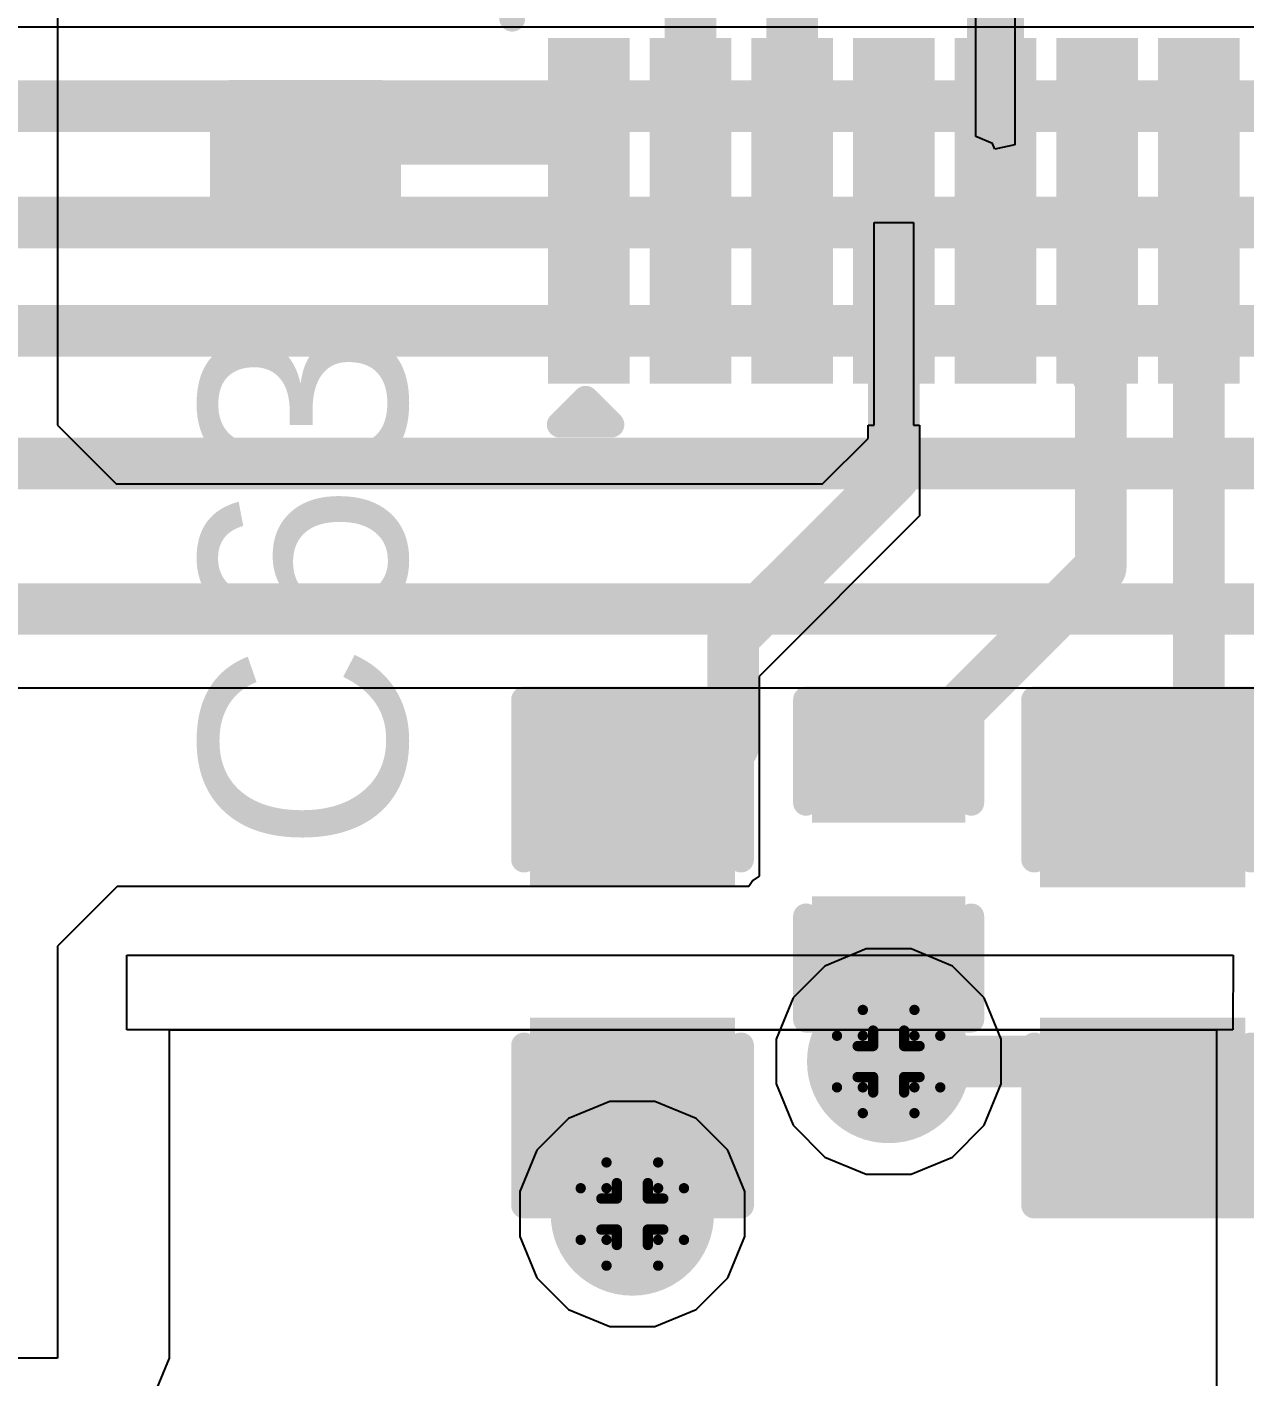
# Model space of a CAD drawing. Header units: inches. Extents: x -4 to 5258, y -4 to 5281.
# Drawn here: x 57.63 to 63.62, y 61.38 to 68.02 of the extents above; entities that cross this region are included whole.
import ezdxf

# ---------------------------------------------------------------- set-up
doc = ezdxf.new("R2010")
doc.units = ezdxf.units.IN
for name, color, linetype in [('Bottom Layer', 5, 'Continuous'), ('Bottom Solder', 6, 'Continuous'), ('Drill Drawing', 1, 'Continuous'), ('Layer 1', 16, 'Continuous'), ('Layer 2', 76, 'Continuous'), ('Top Layer', 1, 'Continuous'), ('Top Overlay', 2, 'Continuous'), ('Top Paste', 8, 'Continuous'), ('Top Solder', 216, 'Continuous'), ('Via Holes', 16, 'Continuous')]:
    doc.layers.add(name, color=color, linetype=linetype)
doc.styles.add('Arial', font='', dxfattribs={"height": 0.2})
doc.styles.get('Arial').set_extended_font_data('Arial')

# ---------------------------------------------------------------- blocks, each defined once
blk = doc.blocks.new('HTSSOP_38_EP_4_4___4')
at = {"layer": 'Top Layer'}
for points in [[(-2, 4.65), (-2, 4.35), (-3.6, 4.35), (-3.6, 4.65)], [(-2, 4.1501), (-2, 3.8501), (-3.6, 3.8501), (-3.6, 4.1501)], [(-2, 3.65), (-2, 3.35), (-3.6, 3.35), (-3.6, 3.65)], [(-2, 3.1501), (-2, 2.8501), (-3.6, 2.8501), (-3.6, 3.1501)], [(-2, 2.65), (-2, 2.35), (-3.6, 2.35), (-3.6, 2.65)], [(-2, 2.1501), (-2, 1.8501), (-3.6, 1.8501), (-3.6, 2.1501)], [(-2, 1.65), (-2, 1.35), (-3.6, 1.35), (-3.6, 1.65)]]:
    blk.add_hatch(color=1, dxfattribs=at).paths.add_polyline_path(points)
at = {"layer": 'Top Paste'}
for points in [[(-2, 4.65), (-2, 4.35), (-3.6, 4.35), (-3.6, 4.65)], [(-2, 4.1501), (-2, 3.8501), (-3.6, 3.8501), (-3.6, 4.1501)], [(-2, 3.65), (-2, 3.35), (-3.6, 3.35), (-3.6, 3.65)], [(-2, 3.1501), (-2, 2.8501), (-3.6, 2.8501), (-3.6, 3.1501)], [(-2, 2.65), (-2, 2.35), (-3.6, 2.35), (-3.6, 2.65)], [(-2, 2.1501), (-2, 1.8501), (-3.6, 1.8501), (-3.6, 2.1501)], [(-2, 1.65), (-2, 1.35), (-3.6, 1.35), (-3.6, 1.65)]]:
    blk.add_hatch(color=8, dxfattribs=at).paths.add_polyline_path(points)
at = {"layer": 'Top Solder'}
for points in [[(-1.9492, 4.7008), (-1.9492, 4.2992), (-3.6508, 4.2992), (-3.6508, 4.7008)], [(-1.9492, 4.2009), (-1.9492, 3.7993), (-3.6508, 3.7993), (-3.6508, 4.2009)], [(-1.9492, 3.7008), (-1.9492, 3.2992), (-3.6508, 3.2992), (-3.6508, 3.7008)], [(-1.9492, 3.2009), (-1.9492, 2.7993), (-3.6508, 2.7993), (-3.6508, 3.2009)], [(-1.9492, 2.7008), (-1.9492, 2.2992), (-3.6508, 2.2992), (-3.6508, 2.7008)], [(-1.9492, 2.2009), (-1.9492, 1.7993), (-3.6508, 1.7993), (-3.6508, 2.2009)], [(-1.9492, 1.7008), (-1.9492, 1.2992), (-3.6508, 1.2992), (-3.6508, 1.7008)]]:
    blk.add_hatch(color=216, dxfattribs=at).paths.add_polyline_path(points)
at = {"layer": 'Top Overlay'}
for points in [[(-1.8542, 4.8768, 0.127, 0.127, 0), (1.8288, 4.8768, 0.127, 0.127, 0)], [(-3.8514, 4.643, 0.127, 0.127, 0), (-3.7244, 4.516, 0.127, 0.127, 0)], [(-3.8514, 4.643, 0.127, 0.127, 0), (-3.8514, 4.389, 0.127, 0.127, 0)], [(-3.7244, 4.516, 0.127, 0.127, 0), (-3.8514, 4.389, 0.127, 0.127, 0)]]:
    blk.add_lwpolyline(points, format="xyseb", dxfattribs=at)
for points in [[(-1.8859, 4.8768, 0.0635, 0.0635, 1), (-1.8224, 4.8768, 0.0635, 0.0635, 1)], [(-3.8831, 4.643, 0.0635, 0.0635, 1), (-3.8196, 4.643, 0.0635, 0.0635, 1)], [(-3.8831, 4.643, 0.0635, 0.0635, 1), (-3.8196, 4.643, 0.0635, 0.0635, 1)], [(-3.7561, 4.516, 0.0635, 0.0635, 1), (-3.6926, 4.516, 0.0635, 0.0635, 1)], [(-3.7561, 4.516, 0.0635, 0.0635, 1), (-3.6926, 4.516, 0.0635, 0.0635, 1)], [(-3.8831, 4.389, 0.0635, 0.0635, 1), (-3.8196, 4.389, 0.0635, 0.0635, 1)], [(-3.8831, 4.389, 0.0635, 0.0635, 1), (-3.8196, 4.389, 0.0635, 0.0635, 1)]]:
    blk.add_lwpolyline(points, format="xyseb", close=True, dxfattribs=at)
blk = doc.blocks.new('C___0603_236')
at = {"layer": 'Top Layer'}
for points in [[(-0.381, 0.4445), (-0.381, -0.4445), (-1.143, -0.4445), (-1.143, 0.4445)], [(1.143, 0.4445), (1.143, -0.4445), (0.381, -0.4445), (0.381, 0.4445)]]:
    blk.add_hatch(color=1, dxfattribs=at).paths.add_polyline_path(points)
at = {"layer": 'Top Paste'}
for points in [[(-0.381, 0.4445), (-0.381, -0.4445), (-1.143, -0.4445), (-1.143, 0.4445)], [(1.143, 0.4445), (1.143, -0.4445), (0.381, -0.4445), (0.381, 0.4445)]]:
    blk.add_hatch(color=8, dxfattribs=at).paths.add_polyline_path(points)
at = {"layer": 'Top Solder'}
for points in [[(-0.321, 0.5045), (-0.321, -0.5045), (-1.203, -0.5045), (-1.203, 0.5045)], [(1.203, 0.5045), (1.203, -0.5045), (0.321, -0.5045), (0.321, 0.5045)]]:
    blk.add_hatch(color=216, dxfattribs=at).paths.add_polyline_path(points)
at = {"layer": 'Top Overlay'}
for points in [[(-1.2446, 0.5334, 0.127, 0.127, 0), (-1.2446, -0.5334, 0.127, 0.127, 0)], [(-0.4572, 0.5334, 0.127, 0.127, 0), (-1.2446, 0.5334, 0.127, 0.127, 0)], [(0.4572, 0.5334, 0.127, 0.127, 0), (1.2446, 0.5334, 0.127, 0.127, 0)], [(1.2446, 0.5334, 0.127, 0.127, 0), (1.2446, -0.5334, 0.127, 0.127, 0)], [(-1.2446, -0.5334, 0.127, 0.127, 0), (-0.4572, -0.5334, 0.127, 0.127, 0)], [(0.4572, -0.5334, 0.127, 0.127, 0), (1.2446, -0.5334, 0.127, 0.127, 0)]]:
    blk.add_lwpolyline(points, format="xyseb", dxfattribs=at)
for points in [[(-1.2764, 0.5334, 0.0635, 0.0635, 1), (-1.2128, 0.5334, 0.0635, 0.0635, 1)], [(-1.2764, 0.5334, 0.0635, 0.0635, 1), (-1.2128, 0.5334, 0.0635, 0.0635, 1)], [(-0.4889, 0.5334, 0.0635, 0.0635, 1), (-0.4254, 0.5334, 0.0635, 0.0635, 1)], [(0.4255, 0.5334, 0.0635, 0.0635, 1), (0.489, 0.5334, 0.0635, 0.0635, 1)], [(1.2129, 0.5334, 0.0635, 0.0635, 1), (1.2764, 0.5334, 0.0635, 0.0635, 1)], [(1.2129, 0.5334, 0.0635, 0.0635, 1), (1.2764, 0.5334, 0.0635, 0.0635, 1)], [(-1.2764, -0.5334, 0.0635, 0.0635, 1), (-1.2128, -0.5334, 0.0635, 0.0635, 1)], [(-1.2764, -0.5334, 0.0635, 0.0635, 1), (-1.2128, -0.5334, 0.0635, 0.0635, 1)], [(-0.4889, -0.5334, 0.0635, 0.0635, 1), (-0.4254, -0.5334, 0.0635, 0.0635, 1)], [(0.4255, -0.5334, 0.0635, 0.0635, 1), (0.489, -0.5334, 0.0635, 0.0635, 1)], [(1.2129, -0.5334, 0.0635, 0.0635, 1), (1.2764, -0.5334, 0.0635, 0.0635, 1)], [(1.2129, -0.5334, 0.0635, 0.0635, 1), (1.2764, -0.5334, 0.0635, 0.0635, 1)]]:
    blk.add_lwpolyline(points, format="xyseb", close=True, dxfattribs=at)
blk = doc.blocks.new('____0402_237')
at = {"layer": 'Top Layer'}
for points in [[(-0.6985, -0.3175), (-0.6985, 0.3175), (-0.2413, 0.3175), (-0.2413, -0.3175)], [(0.2413, -0.3175), (0.2413, 0.3175), (0.6985, 0.3175), (0.6985, -0.3175)]]:
    blk.add_hatch(color=1, dxfattribs=at).paths.add_polyline_path(points)
at = {"layer": 'Top Paste'}
for points in [[(-0.6985, -0.3175), (-0.6985, 0.3175), (-0.2413, 0.3175), (-0.2413, -0.3175)], [(0.2413, -0.3175), (0.2413, 0.3175), (0.6985, 0.3175), (0.6985, -0.3175)]]:
    blk.add_hatch(color=8, dxfattribs=at).paths.add_polyline_path(points)
at = {"layer": 'Top Solder'}
for points in [[(-0.7585, -0.3775), (-0.7585, 0.3775), (-0.1813, 0.3775), (-0.1813, -0.3775)], [(0.1813, -0.3775), (0.1813, 0.3775), (0.7585, 0.3775), (0.7585, -0.3775)]]:
    blk.add_hatch(color=216, dxfattribs=at).paths.add_polyline_path(points)
at = {"layer": 'Top Overlay'}
for points in [[(-0.2794, 0.4064, 0.127, 0.127, 0), (-0.7874, 0.4064, 0.127, 0.127, 0)], [(-0.7874, -0.4064, 0.127, 0.127, 0), (-0.7874, 0.4064, 0.127, 0.127, 0)], [(0.7874, 0.4064, 0.127, 0.127, 0), (0.2794, 0.4064, 0.127, 0.127, 0)], [(0.7874, -0.4064, 0.127, 0.127, 0), (0.7874, 0.4064, 0.127, 0.127, 0)], [(-0.7874, -0.4064, 0.127, 0.127, 0), (-0.2794, -0.4064, 0.127, 0.127, 0)], [(0.7874, -0.4064, 0.127, 0.127, 0), (0.2794, -0.4064, 0.127, 0.127, 0)]]:
    blk.add_lwpolyline(points, format="xyseb", dxfattribs=at)
for points in [[(-0.8192, 0.4064, 0.0635, 0.0635, 1), (-0.7557, 0.4064, 0.0635, 0.0635, 1)], [(-0.8192, 0.4064, 0.0635, 0.0635, 1), (-0.7557, 0.4064, 0.0635, 0.0635, 1)], [(-0.3112, 0.4064, 0.0635, 0.0635, 1), (-0.2477, 0.4064, 0.0635, 0.0635, 1)], [(0.2477, 0.4064, 0.0635, 0.0635, 1), (0.3111, 0.4064, 0.0635, 0.0635, 1)], [(0.7556, 0.4064, 0.0635, 0.0635, 1), (0.8191, 0.4064, 0.0635, 0.0635, 1)], [(0.7556, 0.4064, 0.0635, 0.0635, 1), (0.8191, 0.4064, 0.0635, 0.0635, 1)], [(-0.8192, -0.4064, 0.0635, 0.0635, 1), (-0.7557, -0.4064, 0.0635, 0.0635, 1)], [(-0.8192, -0.4064, 0.0635, 0.0635, 1), (-0.7557, -0.4064, 0.0635, 0.0635, 1)], [(-0.3112, -0.4064, 0.0635, 0.0635, 1), (-0.2477, -0.4064, 0.0635, 0.0635, 1)], [(0.2476, -0.4064, 0.0635, 0.0635, 1), (0.3111, -0.4064, 0.0635, 0.0635, 1)], [(0.7556, -0.4064, 0.0635, 0.0635, 1), (0.8191, -0.4064, 0.0635, 0.0635, 1)], [(0.7556, -0.4064, 0.0635, 0.0635, 1), (0.8191, -0.4064, 0.0635, 0.0635, 1)]]:
    blk.add_lwpolyline(points, format="xyseb", close=True, dxfattribs=at)
blk = doc.blocks.new('C___0603_240')
at = {"layer": 'Top Layer'}
for points in [[(-0.381, 0.4445), (-0.381, -0.4445), (-1.143, -0.4445), (-1.143, 0.4445)], [(1.143, 0.4445), (1.143, -0.4445), (0.381, -0.4445), (0.381, 0.4445)]]:
    blk.add_hatch(color=1, dxfattribs=at).paths.add_polyline_path(points)
at = {"layer": 'Top Paste'}
for points in [[(-0.381, 0.4445), (-0.381, -0.4445), (-1.143, -0.4445), (-1.143, 0.4445)], [(1.143, 0.4445), (1.143, -0.4445), (0.381, -0.4445), (0.381, 0.4445)]]:
    blk.add_hatch(color=8, dxfattribs=at).paths.add_polyline_path(points)
at = {"layer": 'Top Solder'}
for points in [[(-0.321, 0.5045), (-0.321, -0.5045), (-1.203, -0.5045), (-1.203, 0.5045)], [(1.203, 0.5045), (1.203, -0.5045), (0.321, -0.5045), (0.321, 0.5045)]]:
    blk.add_hatch(color=216, dxfattribs=at).paths.add_polyline_path(points)
at = {"layer": 'Top Overlay'}
for points in [[(-1.2446, 0.5334, 0.127, 0.127, 0), (-1.2446, -0.5334, 0.127, 0.127, 0)], [(-1.2446, 0.5334, 0.127, 0.127, 0), (-0.4572, 0.5334, 0.127, 0.127, 0)], [(0.4572, 0.5334, 0.127, 0.127, 0), (1.2446, 0.5334, 0.127, 0.127, 0)], [(1.2446, 0.5334, 0.127, 0.127, 0), (1.2446, -0.5334, 0.127, 0.127, 0)], [(-1.2446, -0.5334, 0.127, 0.127, 0), (-0.4572, -0.5334, 0.127, 0.127, 0)], [(0.4572, -0.5334, 0.127, 0.127, 0), (1.2446, -0.5334, 0.127, 0.127, 0)]]:
    blk.add_lwpolyline(points, format="xyseb", dxfattribs=at)
for points in [[(-1.2764, 0.5334, 0.0635, 0.0635, 1), (-1.2128, 0.5334, 0.0635, 0.0635, 1)], [(-1.2764, 0.5334, 0.0635, 0.0635, 1), (-1.2128, 0.5334, 0.0635, 0.0635, 1)], [(-0.489, 0.5334, 0.0635, 0.0635, 1), (-0.4255, 0.5334, 0.0635, 0.0635, 1)], [(0.4255, 0.5334, 0.0635, 0.0635, 1), (0.489, 0.5334, 0.0635, 0.0635, 1)], [(1.2129, 0.5334, 0.0635, 0.0635, 1), (1.2764, 0.5334, 0.0635, 0.0635, 1)], [(1.2129, 0.5334, 0.0635, 0.0635, 1), (1.2764, 0.5334, 0.0635, 0.0635, 1)], [(-1.2764, -0.5334, 0.0635, 0.0635, 1), (-1.2128, -0.5334, 0.0635, 0.0635, 1)], [(-1.2764, -0.5334, 0.0635, 0.0635, 1), (-1.2128, -0.5334, 0.0635, 0.0635, 1)], [(-0.4889, -0.5334, 0.0635, 0.0635, 1), (-0.4254, -0.5334, 0.0635, 0.0635, 1)], [(0.4255, -0.5334, 0.0635, 0.0635, 1), (0.489, -0.5334, 0.0635, 0.0635, 1)], [(1.2129, -0.5334, 0.0635, 0.0635, 1), (1.2764, -0.5334, 0.0635, 0.0635, 1)], [(1.2129, -0.5334, 0.0635, 0.0635, 1), (1.2764, -0.5334, 0.0635, 0.0635, 1)]]:
    blk.add_lwpolyline(points, format="xyseb", close=True, dxfattribs=at)
blk = doc.blocks.new('____0402_248')
at = {"layer": 'Top Layer'}
for points in [[(-0.6985, -0.3175), (-0.6985, 0.3175), (-0.2413, 0.3175), (-0.2413, -0.3175)], [(0.2413, -0.3175), (0.2413, 0.3175), (0.6985, 0.3175), (0.6985, -0.3175)]]:
    blk.add_hatch(color=1, dxfattribs=at).paths.add_polyline_path(points)
at = {"layer": 'Top Paste'}
for points in [[(-0.6985, -0.3175), (-0.6985, 0.3175), (-0.2413, 0.3175), (-0.2413, -0.3175)], [(0.2413, -0.3175), (0.2413, 0.3175), (0.6985, 0.3175), (0.6985, -0.3175)]]:
    blk.add_hatch(color=8, dxfattribs=at).paths.add_polyline_path(points)
at = {"layer": 'Top Solder'}
for points in [[(-0.7585, -0.3775), (-0.7585, 0.3775), (-0.1813, 0.3775), (-0.1813, -0.3775)], [(0.1813, -0.3775), (0.1813, 0.3775), (0.7585, 0.3775), (0.7585, -0.3775)]]:
    blk.add_hatch(color=216, dxfattribs=at).paths.add_polyline_path(points)
at = {"layer": 'Top Overlay'}
for points in [[(-0.2794, 0.4064, 0.127, 0.127, 0), (-0.7874, 0.4064, 0.127, 0.127, 0)], [(-0.7874, -0.4064, 0.127, 0.127, 0), (-0.7874, 0.4064, 0.127, 0.127, 0)], [(0.7874, 0.4064, 0.127, 0.127, 0), (0.2794, 0.4064, 0.127, 0.127, 0)], [(0.7874, -0.4064, 0.127, 0.127, 0), (0.7874, 0.4064, 0.127, 0.127, 0)], [(-0.2794, -0.4064, 0.127, 0.127, 0), (-0.7874, -0.4064, 0.127, 0.127, 0)], [(0.7874, -0.4064, 0.127, 0.127, 0), (0.2794, -0.4064, 0.127, 0.127, 0)]]:
    blk.add_lwpolyline(points, format="xyseb", dxfattribs=at)
for points in [[(-0.8192, 0.4064, 0.0635, 0.0635, 1), (-0.7557, 0.4064, 0.0635, 0.0635, 1)], [(-0.8192, 0.4064, 0.0635, 0.0635, 1), (-0.7557, 0.4064, 0.0635, 0.0635, 1)], [(-0.3111, 0.4064, 0.0635, 0.0635, 1), (-0.2477, 0.4064, 0.0635, 0.0635, 1)], [(0.2477, 0.4064, 0.0635, 0.0635, 1), (0.3111, 0.4064, 0.0635, 0.0635, 1)], [(0.7556, 0.4064, 0.0635, 0.0635, 1), (0.8191, 0.4064, 0.0635, 0.0635, 1)], [(0.7556, 0.4064, 0.0635, 0.0635, 1), (0.8191, 0.4064, 0.0635, 0.0635, 1)], [(-0.8191, -0.4064, 0.0635, 0.0635, 1), (-0.7556, -0.4064, 0.0635, 0.0635, 1)], [(-0.8191, -0.4064, 0.0635, 0.0635, 1), (-0.7556, -0.4064, 0.0635, 0.0635, 1)], [(-0.3111, -0.4064, 0.0635, 0.0635, 1), (-0.2477, -0.4064, 0.0635, 0.0635, 1)], [(0.2477, -0.4064, 0.0635, 0.0635, 1), (0.3111, -0.4064, 0.0635, 0.0635, 1)], [(0.7556, -0.4064, 0.0635, 0.0635, 1), (0.8191, -0.4064, 0.0635, 0.0635, 1)], [(0.7556, -0.4064, 0.0635, 0.0635, 1), (0.8191, -0.4064, 0.0635, 0.0635, 1)]]:
    blk.add_lwpolyline(points, format="xyseb", close=True, dxfattribs=at)

msp = doc.modelspace()

# ---------------------------------------------------------------- hatches: boundary and pattern name
at = {"layer": 'Bottom Layer'}
h = msp.add_hatch(color=5, dxfattribs=at)
edge = h.paths.add_edge_path()
edge.add_arc((61.8691, 62.929), 0.3, 0, 360)
h = msp.add_hatch(color=5, dxfattribs=at)
edge = h.paths.add_edge_path()
edge.add_arc((60.6085, 62.1787), 0.3, 0, 360)
at = {"layer": 'Bottom Solder'}
h = msp.add_hatch(color=6, dxfattribs=at)
edge = h.paths.add_edge_path()
edge.add_arc((61.8691, 62.929), 0.4016, 0, 360)
h = msp.add_hatch(color=6, dxfattribs=at)
edge = h.paths.add_edge_path()
edge.add_arc((60.6085, 62.1787), 0.4016, 0, 360)
at = {"layer": 'Layer 1'}
h = msp.add_hatch(color=16, dxfattribs=at)
edge = h.paths.add_edge_path()
edge.add_arc((61.8691, 62.929), 0.3, 0, 360)
h = msp.add_hatch(color=16, dxfattribs=at)
edge = h.paths.add_edge_path()
edge.add_arc((60.6085, 62.1787), 0.3, 0, 360)
at = {"layer": 'Layer 2'}
h = msp.add_hatch(color=76, dxfattribs=at)
edge = h.paths.add_edge_path()
edge.add_arc((61.8691, 62.929), 0.3, 0, 360)
h = msp.add_hatch(color=76, dxfattribs=at)
edge = h.paths.add_edge_path()
edge.add_arc((60.6085, 62.1787), 0.3, 0, 360)
at = {"layer": 'Top Layer'}
for points in [[(62.1699, 63.4538), (61.5677, 63.4538), (61.5677, 62.929), (62.1699, 62.929)], [(60.9092, 62.7035), (60.3071, 62.7035), (60.3071, 62.1787), (60.9092, 62.1787)]]:
    msp.add_hatch(color=1, dxfattribs=at).paths.add_polyline_path(points)
h = msp.add_hatch(color=1, dxfattribs=at)
edge = h.paths.add_edge_path()
edge.add_arc((61.8691, 62.929), 0.3, 0, 360)
h = msp.add_hatch(color=1, dxfattribs=at)
edge = h.paths.add_edge_path()
edge.add_arc((60.6085, 62.1787), 0.3, 0, 360)
at = {"layer": 'Top Solder'}
h = msp.add_hatch(color=216, dxfattribs=at)
edge = h.paths.add_edge_path()
edge.add_arc((61.8691, 62.929), 0.4016, 0, 360)
h = msp.add_hatch(color=216, dxfattribs=at)
edge = h.paths.add_edge_path()
edge.add_arc((60.6085, 62.1787), 0.4016, 0, 360)
at = {"layer": 'Via Holes'}
h = msp.add_hatch(color=7, dxfattribs=at)
edge = h.paths.add_edge_path()
edge.add_arc((61.8691, 62.929), 0.15, 0, 360)
h = msp.add_hatch(color=7, dxfattribs=at)
edge = h.paths.add_edge_path()
edge.add_arc((60.6085, 62.1787), 0.15, 0, 360)

# ---------------------------------------------------------------- linework, layer by layer
at = {"layer": 'Drill Drawing'}
for points in [[(61.7421, 63.056, 0.0508, 0.0508, 0), (61.7421, 63.183, 0.0508, 0.0508, 0)], [(61.7421, 63.183, 0.0508, 0.0508, 0), (61.9961, 63.183, 0.0508, 0.0508, 0)], [(61.9961, 63.056, 0.0508, 0.0508, 0), (61.9961, 63.183, 0.0508, 0.0508, 0)], [(61.7929, 63.0052, 0.0508, 0.0508, 0), (61.7929, 63.0814, 0.0508, 0.0508, 0)], [(61.7929, 63.0814, 0.0508, 0.0508, 0), (61.9453, 63.0814, 0.0508, 0.0508, 0)], [(61.9453, 63.0052, 0.0508, 0.0508, 0), (61.9453, 63.0814, 0.0508, 0.0508, 0)], [(61.6151, 62.802, 0.0508, 0.0508, 0), (61.6151, 63.056, 0.0508, 0.0508, 0)], [(61.6151, 63.056, 0.0508, 0.0508, 0), (61.7421, 63.056, 0.0508, 0.0508, 0)], [(61.9961, 63.056, 0.0508, 0.0508, 0), (62.1231, 63.056, 0.0508, 0.0508, 0)], [(62.1231, 62.802, 0.0508, 0.0508, 0), (62.1231, 63.056, 0.0508, 0.0508, 0)], [(61.7167, 62.8528, 0.0508, 0.0508, 0), (61.7167, 63.0052, 0.0508, 0.0508, 0)], [(61.7167, 63.0052, 0.0508, 0.0508, 0), (61.7929, 63.0052, 0.0508, 0.0508, 0)], [(61.9453, 63.0052, 0.0508, 0.0508, 0), (62.0215, 63.0052, 0.0508, 0.0508, 0)], [(62.0215, 62.8528, 0.0508, 0.0508, 0), (62.0215, 63.0052, 0.0508, 0.0508, 0)], [(61.7167, 62.8528, 0.0508, 0.0508, 0), (61.7929, 62.8528, 0.0508, 0.0508, 0)], [(61.7929, 62.7766, 0.0508, 0.0508, 0), (61.7929, 62.8528, 0.0508, 0.0508, 0)], [(61.9453, 62.8528, 0.0508, 0.0508, 0), (62.0215, 62.8528, 0.0508, 0.0508, 0)], [(61.9453, 62.7766, 0.0508, 0.0508, 0), (61.9453, 62.8528, 0.0508, 0.0508, 0)], [(61.6151, 62.802, 0.0508, 0.0508, 0), (61.7421, 62.802, 0.0508, 0.0508, 0)], [(61.7421, 62.675, 0.0508, 0.0508, 0), (61.7421, 62.802, 0.0508, 0.0508, 0)], [(61.7929, 62.7766, 0.0508, 0.0508, 0), (61.9453, 62.7766, 0.0508, 0.0508, 0)], [(61.9961, 62.802, 0.0508, 0.0508, 0), (62.1231, 62.802, 0.0508, 0.0508, 0)], [(61.9961, 62.675, 0.0508, 0.0508, 0), (61.9961, 62.802, 0.0508, 0.0508, 0)], [(61.7421, 62.675, 0.0508, 0.0508, 0), (61.9961, 62.675, 0.0508, 0.0508, 0)], [(60.4815, 62.3057, 0.0508, 0.0508, 0), (60.4815, 62.4327, 0.0508, 0.0508, 0)], [(60.4815, 62.4327, 0.0508, 0.0508, 0), (60.7355, 62.4327, 0.0508, 0.0508, 0)], [(60.7355, 62.3057, 0.0508, 0.0508, 0), (60.7355, 62.4327, 0.0508, 0.0508, 0)], [(60.3545, 62.0517, 0.0508, 0.0508, 0), (60.3545, 62.3057, 0.0508, 0.0508, 0)], [(60.3545, 62.3057, 0.0508, 0.0508, 0), (60.4815, 62.3057, 0.0508, 0.0508, 0)], [(60.5323, 62.2549, 0.0508, 0.0508, 0), (60.5323, 62.3311, 0.0508, 0.0508, 0)], [(60.5323, 62.3311, 0.0508, 0.0508, 0), (60.6847, 62.3311, 0.0508, 0.0508, 0)], [(60.6847, 62.2549, 0.0508, 0.0508, 0), (60.6847, 62.3311, 0.0508, 0.0508, 0)], [(60.7355, 62.3057, 0.0508, 0.0508, 0), (60.8625, 62.3057, 0.0508, 0.0508, 0)], [(60.8625, 62.0517, 0.0508, 0.0508, 0), (60.8625, 62.3057, 0.0508, 0.0508, 0)], [(60.4561, 62.1025, 0.0508, 0.0508, 0), (60.4561, 62.2549, 0.0508, 0.0508, 0)], [(60.4561, 62.2549, 0.0508, 0.0508, 0), (60.5323, 62.2549, 0.0508, 0.0508, 0)], [(60.6847, 62.2549, 0.0508, 0.0508, 0), (60.7609, 62.2549, 0.0508, 0.0508, 0)], [(60.7609, 62.1025, 0.0508, 0.0508, 0), (60.7609, 62.2549, 0.0508, 0.0508, 0)], [(60.4561, 62.1025, 0.0508, 0.0508, 0), (60.5323, 62.1025, 0.0508, 0.0508, 0)], [(60.5323, 62.0263, 0.0508, 0.0508, 0), (60.5323, 62.1025, 0.0508, 0.0508, 0)], [(60.6847, 62.1025, 0.0508, 0.0508, 0), (60.7609, 62.1025, 0.0508, 0.0508, 0)], [(60.6847, 62.0263, 0.0508, 0.0508, 0), (60.6847, 62.1025, 0.0508, 0.0508, 0)], [(60.3545, 62.0517, 0.0508, 0.0508, 0), (60.4815, 62.0517, 0.0508, 0.0508, 0)], [(60.4815, 61.9247, 0.0508, 0.0508, 0), (60.4815, 62.0517, 0.0508, 0.0508, 0)], [(60.5323, 62.0263, 0.0508, 0.0508, 0), (60.6847, 62.0263, 0.0508, 0.0508, 0)], [(60.7355, 62.0517, 0.0508, 0.0508, 0), (60.8625, 62.0517, 0.0508, 0.0508, 0)], [(60.7355, 61.9247, 0.0508, 0.0508, 0), (60.7355, 62.0517, 0.0508, 0.0508, 0)], [(60.4815, 61.9247, 0.0508, 0.0508, 0), (60.7355, 61.9247, 0.0508, 0.0508, 0)]]:
    msp.add_lwpolyline(points, format="xyseb", dxfattribs=at)
for points in [[(61.7294, 63.183, 0.0254, 0.0254, 1), (61.7548, 63.183, 0.0254, 0.0254, 1)], [(61.7294, 63.183, 0.0254, 0.0254, 1), (61.7548, 63.183, 0.0254, 0.0254, 1)], [(61.9834, 63.183, 0.0254, 0.0254, 1), (62.0088, 63.183, 0.0254, 0.0254, 1)], [(61.9834, 63.183, 0.0254, 0.0254, 1), (62.0088, 63.183, 0.0254, 0.0254, 1)], [(61.7802, 63.0814, 0.0254, 0.0254, 1), (61.8056, 63.0814, 0.0254, 0.0254, 1)], [(61.7802, 63.0814, 0.0254, 0.0254, 1), (61.8056, 63.0814, 0.0254, 0.0254, 1)], [(61.9326, 63.0814, 0.0254, 0.0254, 1), (61.958, 63.0814, 0.0254, 0.0254, 1)], [(61.9326, 63.0814, 0.0254, 0.0254, 1), (61.958, 63.0814, 0.0254, 0.0254, 1)], [(61.6024, 63.056, 0.0254, 0.0254, 1), (61.6278, 63.056, 0.0254, 0.0254, 1)], [(61.6024, 63.056, 0.0254, 0.0254, 1), (61.6278, 63.056, 0.0254, 0.0254, 1)], [(61.7294, 63.056, 0.0254, 0.0254, 1), (61.7548, 63.056, 0.0254, 0.0254, 1)], [(61.7294, 63.056, 0.0254, 0.0254, 1), (61.7548, 63.056, 0.0254, 0.0254, 1)], [(61.9834, 63.056, 0.0254, 0.0254, 1), (62.0088, 63.056, 0.0254, 0.0254, 1)], [(61.9834, 63.056, 0.0254, 0.0254, 1), (62.0088, 63.056, 0.0254, 0.0254, 1)], [(62.1104, 63.056, 0.0254, 0.0254, 1), (62.1358, 63.056, 0.0254, 0.0254, 1)], [(62.1104, 63.056, 0.0254, 0.0254, 1), (62.1358, 63.056, 0.0254, 0.0254, 1)], [(61.704, 63.0052, 0.0254, 0.0254, 1), (61.7294, 63.0052, 0.0254, 0.0254, 1)], [(61.704, 63.0052, 0.0254, 0.0254, 1), (61.7294, 63.0052, 0.0254, 0.0254, 1)], [(61.7802, 63.0052, 0.0254, 0.0254, 1), (61.8056, 63.0052, 0.0254, 0.0254, 1)], [(61.7802, 63.0052, 0.0254, 0.0254, 1), (61.8056, 63.0052, 0.0254, 0.0254, 1)], [(61.9326, 63.0052, 0.0254, 0.0254, 1), (61.958, 63.0052, 0.0254, 0.0254, 1)], [(61.9326, 63.0052, 0.0254, 0.0254, 1), (61.958, 63.0052, 0.0254, 0.0254, 1)], [(62.0088, 63.0052, 0.0254, 0.0254, 1), (62.0342, 63.0052, 0.0254, 0.0254, 1)], [(62.0088, 63.0052, 0.0254, 0.0254, 1), (62.0342, 63.0052, 0.0254, 0.0254, 1)], [(61.704, 62.8528, 0.0254, 0.0254, 1), (61.7294, 62.8528, 0.0254, 0.0254, 1)], [(61.704, 62.8528, 0.0254, 0.0254, 1), (61.7294, 62.8528, 0.0254, 0.0254, 1)], [(61.7802, 62.8528, 0.0254, 0.0254, 1), (61.8056, 62.8528, 0.0254, 0.0254, 1)], [(61.7802, 62.8528, 0.0254, 0.0254, 1), (61.8056, 62.8528, 0.0254, 0.0254, 1)], [(61.9326, 62.8528, 0.0254, 0.0254, 1), (61.958, 62.8528, 0.0254, 0.0254, 1)], [(61.9326, 62.8528, 0.0254, 0.0254, 1), (61.958, 62.8528, 0.0254, 0.0254, 1)], [(62.0088, 62.8528, 0.0254, 0.0254, 1), (62.0342, 62.8528, 0.0254, 0.0254, 1)], [(62.0088, 62.8528, 0.0254, 0.0254, 1), (62.0342, 62.8528, 0.0254, 0.0254, 1)], [(61.6024, 62.802, 0.0254, 0.0254, 1), (61.6278, 62.802, 0.0254, 0.0254, 1)], [(61.6024, 62.802, 0.0254, 0.0254, 1), (61.6278, 62.802, 0.0254, 0.0254, 1)], [(61.7294, 62.802, 0.0254, 0.0254, 1), (61.7548, 62.802, 0.0254, 0.0254, 1)], [(61.7294, 62.802, 0.0254, 0.0254, 1), (61.7548, 62.802, 0.0254, 0.0254, 1)], [(61.7802, 62.7766, 0.0254, 0.0254, 1), (61.8056, 62.7766, 0.0254, 0.0254, 1)], [(61.7802, 62.7766, 0.0254, 0.0254, 1), (61.8056, 62.7766, 0.0254, 0.0254, 1)], [(61.9326, 62.7766, 0.0254, 0.0254, 1), (61.958, 62.7766, 0.0254, 0.0254, 1)], [(61.9326, 62.7766, 0.0254, 0.0254, 1), (61.958, 62.7766, 0.0254, 0.0254, 1)], [(61.9834, 62.802, 0.0254, 0.0254, 1), (62.0088, 62.802, 0.0254, 0.0254, 1)], [(61.9834, 62.802, 0.0254, 0.0254, 1), (62.0088, 62.802, 0.0254, 0.0254, 1)], [(62.1104, 62.802, 0.0254, 0.0254, 1), (62.1358, 62.802, 0.0254, 0.0254, 1)], [(62.1104, 62.802, 0.0254, 0.0254, 1), (62.1358, 62.802, 0.0254, 0.0254, 1)], [(61.7294, 62.675, 0.0254, 0.0254, 1), (61.7548, 62.675, 0.0254, 0.0254, 1)], [(61.7294, 62.675, 0.0254, 0.0254, 1), (61.7548, 62.675, 0.0254, 0.0254, 1)], [(61.9834, 62.675, 0.0254, 0.0254, 1), (62.0088, 62.675, 0.0254, 0.0254, 1)], [(61.9834, 62.675, 0.0254, 0.0254, 1), (62.0088, 62.675, 0.0254, 0.0254, 1)], [(60.4688, 62.4327, 0.0254, 0.0254, 1), (60.4942, 62.4327, 0.0254, 0.0254, 1)], [(60.4688, 62.4327, 0.0254, 0.0254, 1), (60.4942, 62.4327, 0.0254, 0.0254, 1)], [(60.7228, 62.4327, 0.0254, 0.0254, 1), (60.7482, 62.4327, 0.0254, 0.0254, 1)], [(60.7228, 62.4327, 0.0254, 0.0254, 1), (60.7482, 62.4327, 0.0254, 0.0254, 1)], [(60.3418, 62.3057, 0.0254, 0.0254, 1), (60.3672, 62.3057, 0.0254, 0.0254, 1)], [(60.3418, 62.3057, 0.0254, 0.0254, 1), (60.3672, 62.3057, 0.0254, 0.0254, 1)], [(60.4688, 62.3057, 0.0254, 0.0254, 1), (60.4942, 62.3057, 0.0254, 0.0254, 1)], [(60.4688, 62.3057, 0.0254, 0.0254, 1), (60.4942, 62.3057, 0.0254, 0.0254, 1)], [(60.5196, 62.3311, 0.0254, 0.0254, 1), (60.545, 62.3311, 0.0254, 0.0254, 1)], [(60.5196, 62.3311, 0.0254, 0.0254, 1), (60.545, 62.3311, 0.0254, 0.0254, 1)], [(60.672, 62.3311, 0.0254, 0.0254, 1), (60.6974, 62.3311, 0.0254, 0.0254, 1)], [(60.672, 62.3311, 0.0254, 0.0254, 1), (60.6974, 62.3311, 0.0254, 0.0254, 1)], [(60.7228, 62.3057, 0.0254, 0.0254, 1), (60.7482, 62.3057, 0.0254, 0.0254, 1)], [(60.7228, 62.3057, 0.0254, 0.0254, 1), (60.7482, 62.3057, 0.0254, 0.0254, 1)], [(60.8498, 62.3057, 0.0254, 0.0254, 1), (60.8752, 62.3057, 0.0254, 0.0254, 1)], [(60.8498, 62.3057, 0.0254, 0.0254, 1), (60.8752, 62.3057, 0.0254, 0.0254, 1)], [(60.4434, 62.2549, 0.0254, 0.0254, 1), (60.4688, 62.2549, 0.0254, 0.0254, 1)], [(60.4434, 62.2549, 0.0254, 0.0254, 1), (60.4688, 62.2549, 0.0254, 0.0254, 1)], [(60.5196, 62.2549, 0.0254, 0.0254, 1), (60.545, 62.2549, 0.0254, 0.0254, 1)], [(60.5196, 62.2549, 0.0254, 0.0254, 1), (60.545, 62.2549, 0.0254, 0.0254, 1)], [(60.672, 62.2549, 0.0254, 0.0254, 1), (60.6974, 62.2549, 0.0254, 0.0254, 1)], [(60.672, 62.2549, 0.0254, 0.0254, 1), (60.6974, 62.2549, 0.0254, 0.0254, 1)], [(60.7482, 62.2549, 0.0254, 0.0254, 1), (60.7736, 62.2549, 0.0254, 0.0254, 1)], [(60.7482, 62.2549, 0.0254, 0.0254, 1), (60.7736, 62.2549, 0.0254, 0.0254, 1)], [(60.4434, 62.1025, 0.0254, 0.0254, 1), (60.4688, 62.1025, 0.0254, 0.0254, 1)], [(60.4434, 62.1025, 0.0254, 0.0254, 1), (60.4688, 62.1025, 0.0254, 0.0254, 1)], [(60.5196, 62.1025, 0.0254, 0.0254, 1), (60.545, 62.1025, 0.0254, 0.0254, 1)], [(60.5196, 62.1025, 0.0254, 0.0254, 1), (60.545, 62.1025, 0.0254, 0.0254, 1)], [(60.672, 62.1025, 0.0254, 0.0254, 1), (60.6974, 62.1025, 0.0254, 0.0254, 1)], [(60.672, 62.1025, 0.0254, 0.0254, 1), (60.6974, 62.1025, 0.0254, 0.0254, 1)], [(60.7482, 62.1025, 0.0254, 0.0254, 1), (60.7736, 62.1025, 0.0254, 0.0254, 1)], [(60.7482, 62.1025, 0.0254, 0.0254, 1), (60.7736, 62.1025, 0.0254, 0.0254, 1)], [(60.3418, 62.0517, 0.0254, 0.0254, 1), (60.3672, 62.0517, 0.0254, 0.0254, 1)], [(60.3418, 62.0517, 0.0254, 0.0254, 1), (60.3672, 62.0517, 0.0254, 0.0254, 1)], [(60.4688, 62.0517, 0.0254, 0.0254, 1), (60.4942, 62.0517, 0.0254, 0.0254, 1)], [(60.4688, 62.0517, 0.0254, 0.0254, 1), (60.4942, 62.0517, 0.0254, 0.0254, 1)], [(60.5196, 62.0263, 0.0254, 0.0254, 1), (60.545, 62.0263, 0.0254, 0.0254, 1)], [(60.5196, 62.0263, 0.0254, 0.0254, 1), (60.545, 62.0263, 0.0254, 0.0254, 1)], [(60.672, 62.0263, 0.0254, 0.0254, 1), (60.6974, 62.0263, 0.0254, 0.0254, 1)], [(60.672, 62.0263, 0.0254, 0.0254, 1), (60.6974, 62.0263, 0.0254, 0.0254, 1)], [(60.7228, 62.0517, 0.0254, 0.0254, 1), (60.7482, 62.0517, 0.0254, 0.0254, 1)], [(60.7228, 62.0517, 0.0254, 0.0254, 1), (60.7482, 62.0517, 0.0254, 0.0254, 1)], [(60.8498, 62.0517, 0.0254, 0.0254, 1), (60.8752, 62.0517, 0.0254, 0.0254, 1)], [(60.8498, 62.0517, 0.0254, 0.0254, 1), (60.8752, 62.0517, 0.0254, 0.0254, 1)], [(60.4688, 61.9247, 0.0254, 0.0254, 1), (60.4942, 61.9247, 0.0254, 0.0254, 1)], [(60.4688, 61.9247, 0.0254, 0.0254, 1), (60.4942, 61.9247, 0.0254, 0.0254, 1)], [(60.7228, 61.9247, 0.0254, 0.0254, 1), (60.7482, 61.9247, 0.0254, 0.0254, 1)], [(60.7228, 61.9247, 0.0254, 0.0254, 1), (60.7482, 61.9247, 0.0254, 0.0254, 1)]]:
    msp.add_lwpolyline(points, format="xyseb", close=True, dxfattribs=at)
at = {"layer": 'Layer 2'}
for p, q in [((98.6958, 68.0176), (29.9272, 68.0176)), ((32.0401, 64.7672), (63.753, 64.7672)), ((61.759, 63.483), (61.5553, 63.3986)), ((61.9793, 63.483), (61.759, 63.483)), ((62.183, 63.3986), (61.9793, 63.483)), ((61.5553, 63.3986), (61.3995, 63.2428)), ((62.3388, 63.2428), (62.183, 63.3986)), ((61.3995, 63.2428), (61.3152, 63.0392)), ((62.4231, 63.0392), (62.3388, 63.2428)), ((61.3152, 63.0392), (61.3152, 62.8188)), ((62.4231, 62.8188), (62.4231, 63.0392)), ((61.3152, 62.8188), (61.3995, 62.6152)), ((62.3388, 62.6152), (62.4231, 62.8188)), ((60.4983, 62.7327), (60.2947, 62.6483)), ((60.7187, 62.7327), (60.4983, 62.7327)), ((60.9223, 62.6483), (60.7187, 62.7327)), ((60.2947, 62.6483), (60.1388, 62.4925)), ((61.0782, 62.4925), (60.9223, 62.6483)), ((61.3995, 62.6152), (61.5553, 62.4593)), ((62.183, 62.4593), (62.3388, 62.6152)), ((60.1388, 62.4925), (60.0545, 62.2889)), ((61.1625, 62.2889), (61.0782, 62.4925)), ((61.5553, 62.4593), (61.759, 62.375)), ((61.9793, 62.375), (62.183, 62.4593)), ((61.759, 62.375), (61.9793, 62.375)), ((60.0545, 62.2889), (60.0545, 62.0685)), ((61.1625, 62.0685), (61.1625, 62.2889)), ((60.0545, 62.0685), (60.1388, 61.8649)), ((61.0782, 61.8649), (61.1625, 62.0685)), ((60.1388, 61.8649), (60.2947, 61.709)), ((60.9223, 61.709), (61.0782, 61.8649)), ((60.2947, 61.709), (60.4983, 61.6247)), ((60.7187, 61.6247), (60.9223, 61.709)), ((60.4983, 61.6247), (60.7187, 61.6247))]:
    msp.add_line(p, q, dxfattribs=at)
for points in [[(29.9272, 67.6292, 0.254, 0.254, 0), (98.8567, 67.6292, 0.254, 0.254, 0)], [(30.231, 67.0577, 0.254, 0.254, 0), (99.6444, 67.0577, 0.254, 0.254, 0)], [(30.6359, 66.5243, 0.254, 0.254, 0), (100.3384, 66.5243, 0.254, 0.254, 0)], [(32.1389, 65.8708, 0.254, 0.254, 0), (64.8575, 65.8708, 0.254, 0.254, 0)], [(31.645, 65.1557, 0.254, 0.254, 0), (63.9139, 65.1557, 0.254, 0.254, 0)]]:
    msp.add_lwpolyline(points, format="xyseb", dxfattribs=at)
at = {"layer": 'Top Layer'}
for p, q in [((57.7818, 70.0567), (57.7818, 66.0596)), ((62.2985, 67.48), (62.2985, 68.1684)), ((62.4905, 68.1684), (62.4905, 67.4387)), ((62.3794, 67.4465), (62.2985, 67.48)), ((62.3908, 67.4189), (62.3794, 67.4465)), ((62.4905, 67.4387), (62.3908, 67.4189)), ((61.7986, 66.0604), (61.7986, 67.0577)), ((61.7986, 67.0577), (61.9906, 67.0577)), ((61.9906, 67.0577), (61.9906, 66.0604)), ((57.7818, 66.0596), (58.0702, 65.7712)), ((61.7676, 65.9946), (61.7676, 66.0604)), ((61.7676, 66.0604), (61.7986, 66.0604)), ((61.9906, 66.0604), (62.0213, 66.0604)), ((62.0213, 66.0604), (62.0213, 65.6134)), ((61.5442, 65.7712), (61.7676, 65.9946)), ((58.0702, 65.7712), (61.5442, 65.7712)), ((62.0213, 65.6134), (61.2317, 64.8238)), ((61.2317, 64.8238), (61.2317, 63.8403)), ((61.2317, 63.8403), (61.2015, 63.8201)), ((58.0746, 63.7898), (57.7818, 63.497)), ((61.1812, 63.7898), (58.0746, 63.7898)), ((61.2015, 63.8201), (61.1812, 63.7898)), ((57.7818, 63.497), (57.7818, 61.4697)), ((58.1223, 63.0845), (58.1223, 63.4527)), ((58.1223, 63.4527), (63.5629, 63.4527)), ((63.5629, 63.4527), (63.5628, 63.0845)), ((63.5628, 63.0845), (58.1223, 63.0845)), ((58.3317, 61.4697), (58.3317, 63.0845)), ((58.3317, 63.0845), (63.4821, 63.0845)), ((63.4821, 63.0845), (63.4821, 58.877)), ((57.7818, 61.4697), (53.8569, 61.4697)), ((58.1706, 61.0809), (58.3317, 61.4697))]:
    msp.add_line(p, q, dxfattribs=at)
for points in [[(62.3946, 67.1144, 0.2794, 0.2794, 0), (62.3946, 69.4145, 0.2794, 0.2794, 0)], [(61.3946, 67.1144, 0.254, 0.254, 0), (61.3946, 69.103, 0.254, 0.254, 0)], [(60.8945, 67.1144, 0.254, 0.254, 0), (60.8945, 68.2218, 0.254, 0.254, 0)], [(59.0013, 67.4692, 0.254, 0.254, 0), (60.3716, 67.4692, 0.254, 0.254, 0)], [(60.3716, 67.4692, 0.254, 0.254, 0), (60.3946, 67.4462, 0.254, 0.254, 0)], [(60.3946, 67.1144, 0.254, 0.254, 0), (60.3946, 67.4462, 0.254, 0.254, 0)], [(61.8945, 65.8079, 0.254, 0.254, 0), (61.8945, 67.1144, 0.254, 0.254, 0)], [(62.8945, 66.3144, 0.254, 0.254, 0), (62.8945, 67.1144, 0.254, 0.254, 0)], [(63.3946, 64.2494, 0.254, 0.254, 0), (63.3946, 67.1144, 0.254, 0.254, 0)], [(62.912, 65.3592, 0.254, 0.254, 0), (62.912, 66.3144, 0.254, 0.254, 0)], [(61.1049, 65.0184, 0.254, 0.254, 0), (61.8945, 65.8079, 0.254, 0.254, 0)], [(61.9453, 64.3925, 0.254, 0.254, 0), (62.912, 65.3592, 0.254, 0.254, 0)], [(61.1049, 64.4815, 0.254, 0.254, 0), (61.1049, 65.0184, 0.254, 0.254, 0)], [(60.6731, 64.2275, 0.254, 0.254, 0), (60.9271, 64.4815, 0.254, 0.254, 0)], [(63.1185, 64.2274, 0.254, 0.254, 0), (63.1406, 64.2494, 0.254, 0.254, 0)], [(60.6096, 64.2275, 0.254, 0.254, 0), (60.6731, 64.2275, 0.254, 0.254, 0)], [(61.8691, 62.929, 0.381, 0.381, 0), (61.8691, 63.4527, 0.381, 0.381, 0)], [(61.8691, 63.4527, 0.2032, 0.2032, 0), (61.8702, 63.4538, 0.2032, 0.2032, 0)], [(61.8691, 62.929, 0.254, 0.254, 0), (62.8929, 62.929, 0.254, 0.254, 0)], [(62.8929, 62.929, 0.254, 0.254, 0), (63.1185, 62.7034, 0.254, 0.254, 0)], [(60.6085, 62.1787, 0.381, 0.381, 0), (60.6085, 62.7025, 0.381, 0.381, 0)], [(60.6085, 62.7025, 0.2032, 0.2032, 0), (60.6096, 62.7035, 0.2032, 0.2032, 0)]]:
    msp.add_lwpolyline(points, format="xyseb", dxfattribs=at)
for points in [[(58.9378, 67.4692, 0.127, 0.127, 1), (59.0648, 67.4692, 0.127, 0.127, 1)], [(60.3081, 67.4692, 0.127, 0.127, 1), (60.4351, 67.4692, 0.127, 0.127, 1)], [(60.3081, 67.4692, 0.127, 0.127, 1), (60.4351, 67.4692, 0.127, 0.127, 1)], [(60.3311, 67.4462, 0.127, 0.127, 1), (60.4581, 67.4462, 0.127, 0.127, 1)], [(60.3311, 67.4462, 0.127, 0.127, 1), (60.4581, 67.4462, 0.127, 0.127, 1)], [(60.3311, 67.1144, 0.127, 0.127, 1), (60.4581, 67.1144, 0.127, 0.127, 1)], [(60.831, 67.1144, 0.127, 0.127, 1), (60.958, 67.1144, 0.127, 0.127, 1)], [(61.3311, 67.1144, 0.127, 0.127, 1), (61.4581, 67.1144, 0.127, 0.127, 1)], [(61.831, 67.1144, 0.127, 0.127, 1), (61.958, 67.1144, 0.127, 0.127, 1)], [(62.3247, 67.1144, 0.1397, 0.1397, 1), (62.4644, 67.1144, 0.1397, 0.1397, 1)], [(62.831, 67.1144, 0.127, 0.127, 1), (62.958, 67.1144, 0.127, 0.127, 1)], [(63.3311, 67.1144, 0.127, 0.127, 1), (63.4581, 67.1144, 0.127, 0.127, 1)], [(62.831, 66.3144, 0.127, 0.127, 1), (62.958, 66.3144, 0.127, 0.127, 1)], [(62.8485, 66.3144, 0.127, 0.127, 1), (62.9755, 66.3144, 0.127, 0.127, 1)], [(61.831, 65.8079, 0.127, 0.127, 1), (61.958, 65.8079, 0.127, 0.127, 1)], [(61.831, 65.8079, 0.127, 0.127, 1), (61.958, 65.8079, 0.127, 0.127, 1)], [(62.8485, 65.3592, 0.127, 0.127, 1), (62.9755, 65.3592, 0.127, 0.127, 1)], [(62.8485, 65.3592, 0.127, 0.127, 1), (62.9755, 65.3592, 0.127, 0.127, 1)], [(61.0414, 65.0184, 0.127, 0.127, 1), (61.1684, 65.0184, 0.127, 0.127, 1)], [(61.0414, 65.0184, 0.127, 0.127, 1), (61.1684, 65.0184, 0.127, 0.127, 1)], [(60.8636, 64.4815, 0.127, 0.127, 1), (60.9906, 64.4815, 0.127, 0.127, 1)], [(61.0414, 64.4815, 0.127, 0.127, 1), (61.1684, 64.4815, 0.127, 0.127, 1)], [(61.8818, 64.3925, 0.127, 0.127, 1), (62.0088, 64.3925, 0.127, 0.127, 1)], [(63.0771, 64.2494, 0.127, 0.127, 1), (63.2041, 64.2494, 0.127, 0.127, 1)], [(63.3311, 64.2494, 0.127, 0.127, 1), (63.4581, 64.2494, 0.127, 0.127, 1)], [(60.5461, 64.2275, 0.127, 0.127, 1), (60.6731, 64.2275, 0.127, 0.127, 1)], [(60.6096, 64.2275, 0.127, 0.127, 1), (60.7366, 64.2275, 0.127, 0.127, 1)], [(60.6096, 64.2275, 0.127, 0.127, 1), (60.7366, 64.2275, 0.127, 0.127, 1)], [(63.055, 64.2274, 0.127, 0.127, 1), (63.182, 64.2274, 0.127, 0.127, 1)], [(61.7739, 63.4527, 0.1905, 0.1905, 1), (61.9644, 63.4527, 0.1905, 0.1905, 1)], [(61.8183, 63.4527, 0.1016, 0.1016, 1), (61.9199, 63.4527, 0.1016, 0.1016, 1)], [(61.8194, 63.4538, 0.1016, 0.1016, 1), (61.921, 63.4538, 0.1016, 0.1016, 1)], [(61.7739, 62.929, 0.1905, 0.1905, 1), (61.9644, 62.929, 0.1905, 0.1905, 1)], [(61.8056, 62.929, 0.127, 0.127, 1), (61.9326, 62.929, 0.127, 0.127, 1)], [(62.8294, 62.929, 0.127, 0.127, 1), (62.9564, 62.929, 0.127, 0.127, 1)], [(62.8294, 62.929, 0.127, 0.127, 1), (62.9564, 62.929, 0.127, 0.127, 1)], [(60.5133, 62.7025, 0.1905, 0.1905, 1), (60.7038, 62.7025, 0.1905, 0.1905, 1)], [(60.5577, 62.7025, 0.1016, 0.1016, 1), (60.6593, 62.7025, 0.1016, 0.1016, 1)], [(60.5588, 62.7035, 0.1016, 0.1016, 1), (60.6604, 62.7035, 0.1016, 0.1016, 1)], [(63.055, 62.7034, 0.127, 0.127, 1), (63.182, 62.7034, 0.127, 0.127, 1)], [(60.5133, 62.1787, 0.1905, 0.1905, 1), (60.7038, 62.1787, 0.1905, 0.1905, 1)]]:
    msp.add_lwpolyline(points, format="xyseb", close=True, dxfattribs=at)

# ---------------------------------------------------------------- block references
for name, p, rotation in [('HTSSOP_38_EP_4_4___4', (64.8946, 69.9144), 90), ('____0402_248', (59.0014, 67.9391), 270), ('C___0603_240', (60.6096, 63.4655), 90), ('____0402_237', (61.8692, 63.9226), 270), ('C___0603_236', (63.1185, 63.4654), 90)]:
    msp.add_blockref(name, p, dxfattribs=dict(rotation=rotation))

# ---------------------------------------------------------------- texts
at = {"layer": 'Top Overlay', "style": 'Arial'}
msp.add_text('C63', height=1.016, rotation=90, dxfattribs=at).set_placement((59.4965, 63.9592))

doc.saveas('drawing.dxf')
